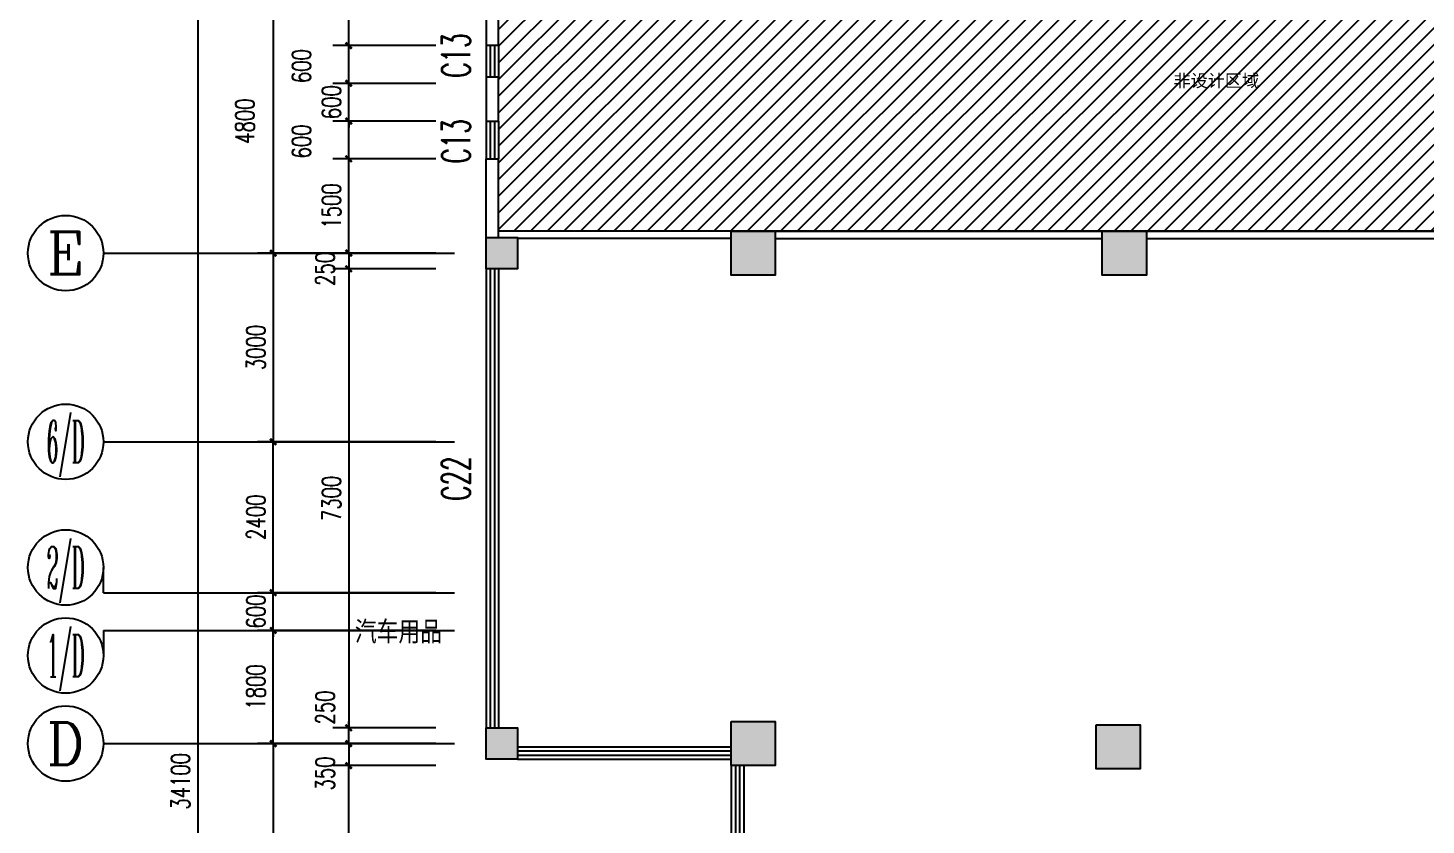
# Model space of a CAD drawing. Extents: x 392800 to 1041602, y -388882 to -94077.
# Drawn here: x 413753 to 435985, y -119206 to -106530 of the extents above; entities that cross this region are included whole.
import ezdxf
from ezdxf.enums import TextEntityAlignment as Align

# ---------------------------------------------------------------- set-up
doc = ezdxf.new("R2010")
doc.units = 0
doc.header["$LTSCALE"] = 1000
doc.header["$MEASUREMENT"] = 0
doc.linetypes.add('ACAD_ISO02W100', pattern=[15, 12, -3])
for name, color, linetype in [('AXIS_TEXT', 7, 'Continuous'), ('IAR-文字350', 2, 'ACAD_ISO02W100'), ('IBS-轴号', 160, 'Continuous'), ('IBS－墙体', 6, 'Continuous'), ('IBS－外尺寸标注', 51, 'Continuous'), ('IBS－窗', 1, 'Continuous'), ('PUB_HATCH', 8, 'Continuous'), ('PUB_TEXT', 7, 'Continuous'), ('WALL', 255, 'Continuous')]:
    doc.layers.add(name, color=color, linetype=linetype)
doc.layers.add('品类文字', color=7, linetype='Continuous', lineweight=5)
doc.styles.add('-仿宋_GB2312', font='', dxfattribs={"width": 0.8})
doc.styles.add('_HZFS', font='txt.shx', dxfattribs={"width": 0.6, "bigfont": 'HZFS.shx'})
doc.styles.add('_TCH_DIM_T3', font='SIMPLEX', dxfattribs={"width": 0.705882, "bigfont": 'GBCBIG'})
doc.styles.add('COMPLEX', font='COMPLEX')
doc.styles.get("Standard").update_dxf_attribs({"font": 'gbenor.shx', "bigfont": 'gbcbig.shx'})
doc.styles.get('-仿宋_GB2312').set_extended_font_data('FangSong_GB2312')
doc.dimstyles.new('_TCH_ARCH&&100', dxfattribs={"dimtxt": 297.5, "dimasz": 100, "dimexe": 250, "dimexo": 300, "dimgap": 126.25, "dimtad": 1, "dimdec": 0, "dimzin": 0, "dimdsep": 46, "dimtxsty": '_TCH_DIM_T3', "dimblk": 'ARCHTICK', "dimcen": 0.09, "dimclrt": 7, "dimazin": 2, "dimtfac": 1, "dimtdec": 0, "dimtix": 1, "dimtmove": 2, "dimatfit": 3, "dimfxl": 1, "dimtolj": 1, "dimtzin": 0, "dimarcsym": 0})

# ---------------------------------------------------------------- blocks, each defined once
blk = doc.blocks.new('_AXISO')
blk.add_circle((0, 0), 0.5)
at = {"layer": 'AXIS_TEXT', "style": 'COMPLEX', "width": 1.041667}
blk.add_attdef('A', text='', height=0.56, dxfattribs=at).set_placement((-0.25, -0.28), (0.25, -0.28), align=Align.FIT)
blk = doc.blocks.new('_ArchTick')
at = {"color": 0, "linetype": 'ByBlock', "const_width": 0.4}
blk.add_lwpolyline([(-0.5, -0.5), (0.5, 0.5)], dxfattribs=at)
blk = doc.blocks.new('*D104')
at = {"layer": 'Defpoints', "color": 0, "transparency": 16777216}
for p in [(417653, -113111), (420538, -113111), (420538, -115511)]:
    blk.add_point(p, dxfattribs=at)
at = {"layer": 'IBS－外尺寸标注', "color": 0, "lineweight": -2, "transparency": 16777216}
for p, q in [((420238, -113111), (417403, -113111)), ((417653, -115511), (417653, -113111)), ((420238, -115511), (417403, -115511))]:
    blk.add_line(p, q, dxfattribs=at)
at = {"layer": 'IBS－外尺寸标注', "color": 0, "lineweight": -2, "transparency": 16777216, "xscale": 100, "yscale": 100, "zscale": 100}
for p, rotation in [((417653, -113111), 90), ((417653, -115511), 270)]:
    blk.add_blockref('_ArchTick', p, dxfattribs=dict(at, rotation=rotation))
at = {"layer": 'IBS－外尺寸标注', "color": 7, "transparency": 16777216, "insert": (417378, -114311), "char_height": 297.5, "attachment_point": 5, "rotation": 90, "style": '_TCH_DIM_T3'}
blk.add_mtext('\\A1;2400', dxfattribs=at)
blk = doc.blocks.new('*D105')
at = {"layer": 'Defpoints', "color": 0, "transparency": 16777216}
for p in [(417653, -115511), (420538, -115511), (420538, -116111)]:
    blk.add_point(p, dxfattribs=at)
at = {"layer": 'IBS－外尺寸标注', "color": 0, "lineweight": -2, "transparency": 16777216}
for p, q in [((420238, -115511), (417403, -115511)), ((417653, -115511), (417653, -115411)), ((417653, -116111), (417653, -115511)), ((420238, -116111), (417403, -116111)), ((417653, -116111), (417653, -116211))]:
    blk.add_line(p, q, dxfattribs=at)
at = {"layer": 'IBS－外尺寸标注', "color": 0, "lineweight": -2, "transparency": 16777216, "xscale": 100, "yscale": 100, "zscale": 100}
for p, rotation in [((417653, -115511), 270), ((417653, -116111), 90)]:
    blk.add_blockref('_ArchTick', p, dxfattribs=dict(at, rotation=rotation))
at = {"layer": 'IBS－外尺寸标注', "color": 7, "transparency": 16777216, "insert": (417378, -115811), "char_height": 297.5, "attachment_point": 5, "rotation": 90, "style": '_TCH_DIM_T3'}
blk.add_mtext('\\A1;600', dxfattribs=at)
blk = doc.blocks.new('*D106')
at = {"layer": 'Defpoints', "color": 0, "transparency": 16777216}
for p in [(417653, -116111), (420538, -116111), (420538, -117911)]:
    blk.add_point(p, dxfattribs=at)
at = {"layer": 'IBS－外尺寸标注', "color": 0, "lineweight": -2, "transparency": 16777216}
for p, q in [((420238, -116111), (417403, -116111)), ((417653, -117911), (417653, -116111)), ((420238, -117911), (417403, -117911))]:
    blk.add_line(p, q, dxfattribs=at)
at = {"layer": 'IBS－外尺寸标注', "color": 0, "lineweight": -2, "transparency": 16777216, "xscale": 100, "yscale": 100, "zscale": 100}
for p, rotation in [((417653, -116111), 90), ((417653, -117911), 270)]:
    blk.add_blockref('_ArchTick', p, dxfattribs=dict(at, rotation=rotation))
at = {"layer": 'IBS－外尺寸标注', "color": 7, "transparency": 16777216, "insert": (417378, -117011), "char_height": 297.5, "attachment_point": 5, "rotation": 90, "style": '_TCH_DIM_T3'}
blk.add_mtext('\\A1;1800', dxfattribs=at)
blk = doc.blocks.new('*D116')
at = {"layer": 'Defpoints', "color": 0, "transparency": 16777216}
for p in [(420538, -117911), (418853, -118261), (420538, -118261)]:
    blk.add_point(p, dxfattribs=at)
at = {"layer": 'IBS－外尺寸标注', "color": 0, "lineweight": -2, "transparency": 16777216}
for p, q in [((420238, -117911), (418603, -117911)), ((418853, -117911), (418853, -118261)), ((420238, -118261), (418603, -118261))]:
    blk.add_line(p, q, dxfattribs=at)
at = {"layer": 'IBS－外尺寸标注', "color": 0, "lineweight": -2, "transparency": 16777216, "xscale": 100, "yscale": 100, "zscale": 100}
for p, rotation in [((418853, -117911), 90), ((418853, -118261), 270)]:
    blk.add_blockref('_ArchTick', p, dxfattribs=dict(at, rotation=rotation))
at = {"layer": 'IBS－外尺寸标注', "color": 7, "transparency": 16777216, "insert": (418478, -118386), "char_height": 297.5, "attachment_point": 5, "rotation": 90, "style": '_TCH_DIM_T3'}
blk.add_mtext('\\A1;350', dxfattribs=at)
blk = doc.blocks.new('*D117')
at = {"layer": 'Defpoints', "color": 0, "transparency": 16777216}
for p in [(418853, -117661), (420538, -117661), (420538, -117911)]:
    blk.add_point(p, dxfattribs=at)
at = {"layer": 'IBS－外尺寸标注', "color": 0, "lineweight": -2, "transparency": 16777216}
for p, q in [((418853, -117661), (418853, -117561)), ((420238, -117661), (418603, -117661)), ((418853, -117911), (418853, -117661)), ((420238, -117911), (418603, -117911)), ((418853, -117911), (418853, -118011))]:
    blk.add_line(p, q, dxfattribs=at)
at = {"layer": 'IBS－外尺寸标注', "color": 0, "lineweight": -2, "transparency": 16777216, "xscale": 100, "yscale": 100, "zscale": 100}
for p, rotation in [((418853, -117661), 270), ((418853, -117911), 90)]:
    blk.add_blockref('_ArchTick', p, dxfattribs=dict(at, rotation=rotation))
at = {"layer": 'IBS－外尺寸标注', "color": 7, "transparency": 16777216, "insert": (418478, -117336), "char_height": 297.5, "attachment_point": 5, "rotation": 90, "style": '_TCH_DIM_T3'}
blk.add_mtext('\\A1;250', dxfattribs=at)
blk = doc.blocks.new('*D118')
at = {"layer": 'Defpoints', "color": 0, "transparency": 16777216}
for p in [(420538, -110111), (418853, -110361), (420538, -110361)]:
    blk.add_point(p, dxfattribs=at)
at = {"layer": 'IBS－外尺寸标注', "color": 0, "lineweight": -2, "transparency": 16777216}
for p, q in [((418853, -110111), (418853, -110011)), ((420238, -110111), (418603, -110111)), ((418853, -110111), (418853, -110361)), ((420238, -110361), (418603, -110361)), ((418853, -110361), (418853, -110461))]:
    blk.add_line(p, q, dxfattribs=at)
at = {"layer": 'IBS－外尺寸标注', "color": 0, "lineweight": -2, "transparency": 16777216, "xscale": 100, "yscale": 100, "zscale": 100}
for p, rotation in [((418853, -110111), 270), ((418853, -110361), 90)]:
    blk.add_blockref('_ArchTick', p, dxfattribs=dict(at, rotation=rotation))
at = {"layer": 'IBS－外尺寸标注', "color": 7, "transparency": 16777216, "insert": (418478, -110361), "char_height": 297.5, "attachment_point": 5, "rotation": 90, "style": '_TCH_DIM_T3'}
blk.add_mtext('\\A1;250', dxfattribs=at)
blk = doc.blocks.new('*D181')
at = {"layer": 'Defpoints', "color": 0, "transparency": 16777216}
for p in [(418853, -118261), (420538, -118261), (420538, -123561)]:
    blk.add_point(p, dxfattribs=at)
at = {"layer": 'IBS－外尺寸标注', "color": 0, "lineweight": -2, "transparency": 16777216}
for p, q in [((420238, -118261), (418603, -118261)), ((418853, -123561), (418853, -118261)), ((420238, -123561), (418603, -123561))]:
    blk.add_line(p, q, dxfattribs=at)
at = {"layer": 'IBS－外尺寸标注', "color": 0, "lineweight": -2, "transparency": 16777216, "xscale": 100, "yscale": 100, "zscale": 100}
for p, rotation in [((418853, -118261), 90), ((418853, -123561), 270)]:
    blk.add_blockref('_ArchTick', p, dxfattribs=dict(at, rotation=rotation))
at = {"layer": 'IBS－外尺寸标注', "color": 7, "transparency": 16777216, "insert": (418578, -120911), "char_height": 297.5, "attachment_point": 5, "rotation": 90, "style": '_TCH_DIM_T3'}
blk.add_mtext('\\A1;5300', dxfattribs=at)
blk = doc.blocks.new('*D184')
at = {"layer": 'Defpoints', "color": 0, "transparency": 16777216}
for p in [(420538, -110361), (418853, -117661), (420538, -117661)]:
    blk.add_point(p, dxfattribs=at)
at = {"layer": 'IBS－外尺寸标注', "color": 0, "lineweight": -2, "transparency": 16777216}
for p, q in [((420238, -110361), (418603, -110361)), ((418853, -110361), (418853, -117661)), ((420238, -117661), (418603, -117661))]:
    blk.add_line(p, q, dxfattribs=at)
at = {"layer": 'IBS－外尺寸标注', "color": 0, "lineweight": -2, "transparency": 16777216, "xscale": 100, "yscale": 100, "zscale": 100}
for p, rotation in [((418853, -110361), 90), ((418853, -117661), 270)]:
    blk.add_blockref('_ArchTick', p, dxfattribs=dict(at, rotation=rotation))
at = {"layer": 'IBS－外尺寸标注', "color": 7, "transparency": 16777216, "insert": (418578, -114011), "char_height": 297.5, "attachment_point": 5, "rotation": 90, "style": '_TCH_DIM_T3'}
blk.add_mtext('\\A1;7300', dxfattribs=at)
blk = doc.blocks.new('*D185')
at = {"layer": 'Defpoints', "color": 0, "transparency": 16777216}
for p in [(418853, -105311), (420538, -105311), (420538, -106811)]:
    blk.add_point(p, dxfattribs=at)
at = {"layer": 'IBS－外尺寸标注', "color": 0, "lineweight": -2, "transparency": 16777216}
for p, q in [((420238, -105311), (418603, -105311)), ((418853, -106811), (418853, -105311)), ((420238, -106811), (418603, -106811))]:
    blk.add_line(p, q, dxfattribs=at)
at = {"layer": 'IBS－外尺寸标注', "color": 0, "lineweight": -2, "transparency": 16777216, "xscale": 100, "yscale": 100, "zscale": 100}
for p, rotation in [((418853, -105311), 90), ((418853, -106811), 270)]:
    blk.add_blockref('_ArchTick', p, dxfattribs=dict(at, rotation=rotation))
at = {"layer": 'IBS－外尺寸标注', "color": 7, "transparency": 16777216, "insert": (418578, -106061), "char_height": 297.5, "attachment_point": 5, "rotation": 90, "style": '_TCH_DIM_T3'}
blk.add_mtext('\\A1;1500', dxfattribs=at)
blk = doc.blocks.new('*D186')
at = {"layer": 'Defpoints', "color": 0, "transparency": 16777216}
for p in [(418853, -106811), (420538, -106811), (420538, -107411)]:
    blk.add_point(p, dxfattribs=at)
at = {"layer": 'IBS－外尺寸标注', "color": 0, "lineweight": -2, "transparency": 16777216}
for p, q in [((420238, -106811), (418603, -106811)), ((418853, -107411), (418853, -106811)), ((420238, -107411), (418603, -107411))]:
    blk.add_line(p, q, dxfattribs=at)
at = {"layer": 'IBS－外尺寸标注', "color": 0, "lineweight": -2, "transparency": 16777216, "xscale": 100, "yscale": 100, "zscale": 100}
for p, rotation in [((418853, -106811), 90), ((418853, -107411), 270)]:
    blk.add_blockref('_ArchTick', p, dxfattribs=dict(at, rotation=rotation))
at = {"layer": 'IBS－外尺寸标注', "color": 7, "transparency": 16777216, "insert": (418103, -107136), "char_height": 297.5, "attachment_point": 5, "rotation": 90, "style": '_TCH_DIM_T3'}
blk.add_mtext('\\A1;600', dxfattribs=at)
blk = doc.blocks.new('*D187')
at = {"layer": 'Defpoints', "color": 0, "transparency": 16777216}
for p in [(418853, -107411), (420538, -107411), (420538, -108011)]:
    blk.add_point(p, dxfattribs=at)
at = {"layer": 'IBS－外尺寸标注', "color": 0, "lineweight": -2, "transparency": 16777216}
for p, q in [((418853, -107411), (418853, -107311)), ((420238, -107411), (418603, -107411)), ((418853, -108011), (418853, -107411)), ((420238, -108011), (418603, -108011)), ((418853, -108011), (418853, -108111))]:
    blk.add_line(p, q, dxfattribs=at)
at = {"layer": 'IBS－外尺寸标注', "color": 0, "lineweight": -2, "transparency": 16777216, "xscale": 100, "yscale": 100, "zscale": 100}
for p, rotation in [((418853, -107411), 270), ((418853, -108011), 90)]:
    blk.add_blockref('_ArchTick', p, dxfattribs=dict(at, rotation=rotation))
at = {"layer": 'IBS－外尺寸标注', "color": 7, "transparency": 16777216, "insert": (418578, -107711), "char_height": 297.5, "attachment_point": 5, "rotation": 90, "style": '_TCH_DIM_T3'}
blk.add_mtext('\\A1;600', dxfattribs=at)
blk = doc.blocks.new('*D188')
at = {"layer": 'Defpoints', "color": 0, "transparency": 16777216}
for p in [(418853, -108011), (420538, -108011), (420538, -108611)]:
    blk.add_point(p, dxfattribs=at)
at = {"layer": 'IBS－外尺寸标注', "color": 0, "lineweight": -2, "transparency": 16777216}
for p, q in [((420238, -108011), (418603, -108011)), ((418853, -108611), (418853, -108011)), ((420238, -108611), (418603, -108611))]:
    blk.add_line(p, q, dxfattribs=at)
at = {"layer": 'IBS－外尺寸标注', "color": 0, "lineweight": -2, "transparency": 16777216, "xscale": 100, "yscale": 100, "zscale": 100}
for p, rotation in [((418853, -108011), 90), ((418853, -108611), 270)]:
    blk.add_blockref('_ArchTick', p, dxfattribs=dict(at, rotation=rotation))
at = {"layer": 'IBS－外尺寸标注', "color": 7, "transparency": 16777216, "insert": (418103, -108336), "char_height": 297.5, "attachment_point": 5, "rotation": 90, "style": '_TCH_DIM_T3'}
blk.add_mtext('\\A1;600', dxfattribs=at)
blk = doc.blocks.new('*D189')
at = {"layer": 'Defpoints', "color": 0, "transparency": 16777216}
for p in [(418853, -108611), (420538, -108611), (420538, -110111)]:
    blk.add_point(p, dxfattribs=at)
at = {"layer": 'IBS－外尺寸标注', "color": 0, "lineweight": -2, "transparency": 16777216}
for p, q in [((420238, -108611), (418603, -108611)), ((418853, -110111), (418853, -108611)), ((420238, -110111), (418603, -110111))]:
    blk.add_line(p, q, dxfattribs=at)
at = {"layer": 'IBS－外尺寸标注', "color": 0, "lineweight": -2, "transparency": 16777216, "xscale": 100, "yscale": 100, "zscale": 100}
for p, rotation in [((418853, -108611), 90), ((418853, -110111), 270)]:
    blk.add_blockref('_ArchTick', p, dxfattribs=dict(at, rotation=rotation))
at = {"layer": 'IBS－外尺寸标注', "color": 7, "transparency": 16777216, "insert": (418578, -109361), "char_height": 297.5, "attachment_point": 5, "rotation": 90, "style": '_TCH_DIM_T3'}
blk.add_mtext('\\A1;1500', dxfattribs=at)
blk = doc.blocks.new('*D193')
at = {"layer": 'Defpoints', "color": 0, "transparency": 16777216}
for p in [(420538, -101461), (416453, -135561), (420538, -135561)]:
    blk.add_point(p, dxfattribs=at)
at = {"layer": 'IBS－外尺寸标注', "color": 0, "lineweight": -2, "transparency": 16777216}
for p, q in [((420238, -101461), (416203, -101461)), ((416453, -101461), (416453, -135561)), ((420238, -135561), (416203, -135561))]:
    blk.add_line(p, q, dxfattribs=at)
at = {"layer": 'IBS－外尺寸标注', "color": 0, "lineweight": -2, "transparency": 16777216, "xscale": 100, "yscale": 100, "zscale": 100}
for p, rotation in [((416453, -101461), 90), ((416453, -135561), 270)]:
    blk.add_blockref('_ArchTick', p, dxfattribs=dict(at, rotation=rotation))
at = {"layer": 'IBS－外尺寸标注', "color": 7, "transparency": 16777216, "insert": (416178, -118511), "char_height": 297.5, "attachment_point": 5, "rotation": 90, "style": '_TCH_DIM_T3'}
blk.add_mtext('\\A1;34100', dxfattribs=at)
blk = doc.blocks.new('*D196')
at = {"layer": 'Defpoints', "color": 0, "transparency": 16777216}
for p in [(420538, -117911), (417653, -123911), (420538, -123911)]:
    blk.add_point(p, dxfattribs=at)
at = {"layer": 'IBS－外尺寸标注', "color": 0, "lineweight": -2, "transparency": 16777216}
for p, q in [((420238, -117911), (417403, -117911)), ((417653, -117911), (417653, -123911)), ((420238, -123911), (417403, -123911))]:
    blk.add_line(p, q, dxfattribs=at)
at = {"layer": 'IBS－外尺寸标注', "color": 0, "lineweight": -2, "transparency": 16777216, "xscale": 100, "yscale": 100, "zscale": 100}
for p, rotation in [((417653, -117911), 90), ((417653, -123911), 270)]:
    blk.add_blockref('_ArchTick', p, dxfattribs=dict(at, rotation=rotation))
at = {"layer": 'IBS－外尺寸标注', "color": 7, "transparency": 16777216, "insert": (417378, -120911), "char_height": 297.5, "attachment_point": 5, "rotation": 90, "style": '_TCH_DIM_T3'}
blk.add_mtext('\\A1;6000', dxfattribs=at)
blk = doc.blocks.new('*D197')
at = {"layer": 'Defpoints', "color": 0, "transparency": 16777216}
for p in [(420538, -110111), (417653, -113111), (420538, -113111)]:
    blk.add_point(p, dxfattribs=at)
at = {"layer": 'IBS－外尺寸标注', "color": 0, "lineweight": -2, "transparency": 16777216}
for p, q in [((420238, -110111), (417403, -110111)), ((417653, -110111), (417653, -113111)), ((420238, -113111), (417403, -113111))]:
    blk.add_line(p, q, dxfattribs=at)
at = {"layer": 'IBS－外尺寸标注', "color": 0, "lineweight": -2, "transparency": 16777216, "xscale": 100, "yscale": 100, "zscale": 100}
for p, rotation in [((417653, -110111), 90), ((417653, -113111), 270)]:
    blk.add_blockref('_ArchTick', p, dxfattribs=dict(at, rotation=rotation))
at = {"layer": 'IBS－外尺寸标注', "color": 7, "transparency": 16777216, "insert": (417378, -111611), "char_height": 297.5, "attachment_point": 5, "rotation": 90, "style": '_TCH_DIM_T3'}
blk.add_mtext('\\A1;3000', dxfattribs=at)
blk = doc.blocks.new('*D198')
at = {"layer": 'Defpoints', "color": 0, "transparency": 16777216}
for p in [(420538, -105311), (417653, -110111), (420538, -110111)]:
    blk.add_point(p, dxfattribs=at)
at = {"layer": 'IBS－外尺寸标注', "color": 0, "lineweight": -2, "transparency": 16777216}
for p, q in [((420238, -105311), (417403, -105311)), ((417653, -105311), (417653, -110111)), ((420238, -110111), (417403, -110111))]:
    blk.add_line(p, q, dxfattribs=at)
at = {"layer": 'IBS－外尺寸标注', "color": 0, "lineweight": -2, "transparency": 16777216, "xscale": 100, "yscale": 100, "zscale": 100}
for p, rotation in [((417653, -105311), 90), ((417653, -110111), 270)]:
    blk.add_blockref('_ArchTick', p, dxfattribs=dict(at, rotation=rotation))
at = {"layer": 'IBS－外尺寸标注', "color": 7, "transparency": 16777216, "insert": (417203, -108011), "char_height": 297.5, "attachment_point": 5, "rotation": 90, "style": '_TCH_DIM_T3'}
blk.add_mtext('\\A1;4800', dxfattribs=at)
blk = doc.blocks.new('_FZH')
blk.add_solid([(0.5, 0.5), (0.5, -0.5), (-0.5, 0.5), (-0.5, -0.5)])

msp = doc.modelspace()

# ---------------------------------------------------------------- hatches: boundary and pattern name
at = {"layer": 'PUB_HATCH'}
h = msp.add_hatch(dxfattribs=at)
h.set_pattern_fill('ANSI31', color=256, scale=1500)
h.set_pattern_definition([(45, (-74316.34, 80161.69), (-132.58252, 132.58252), [])])
h.paths.add_polyline_path([(445487.8, -109760.2), (445487.8, -117560.8), (445112.8, -117560.8), (445112.8, -118010.8), (452912.8, -118010.8), (452912.8, -117560.8), (453287.8, -117560.8), (453287.8, -109760.8), (453287.8, -101960.8), (453137.8, -101960.8), (453137.8, -101660.8), (431437.8, -101660.8), (431437.8, -101710.8), (430937.8, -101710.8), (425037.8, -101710.8), (421537.8, -101710.8), (421537.8, -101960.8), (421237.8, -101960.8), (421237.8, -109761.5)])
h.paths.add_polyline_path([(451383.8, -135360.8), (451383.8, -131460.8), (445837.8, -131460.8), (445837.8, -131810.8), (438137.8, -131810.8), (438137.8, -135360.8)])

# ---------------------------------------------------------------- linework, layer by layer
at = {"layer": 'IBS-轴号'}
for p, q in [((414952.9, -110110.8), (420537.8, -110110.8)), ((414952.9, -113110.8), (420537.8, -113110.8)), ((414952.9, -115510.8), (414952.9, -115110.8)), ((414952.9, -115510.8), (420537.8, -115510.8)), ((414952.9, -116110.8), (414952.9, -116510.8)), ((414952.9, -116110.8), (420537.8, -116110.8)), ((414952.9, -117910.8), (420537.8, -117910.8))]:
    msp.add_line(p, q, dxfattribs=at)
at = {"layer": 'IBS－墙体'}
for p, q in [((421037.8, -105210.8), (421037.8, -106810.8)), ((421237.8, -106810.8), (421237.8, -105210.8)), ((421237.8, -106810.8), (421037.8, -106810.8)), ((421237.8, -107310.8), (421037.8, -107310.8)), ((421037.8, -107310.8), (421037.8, -108010.8)), ((421237.8, -108010.8), (421237.8, -107310.8)), ((421037.8, -108010.8), (421237.8, -108010.8)), ((421037.8, -110360.8), (421037.8, -108610.8)), ((421037.8, -108610.8), (421237.8, -108610.8)), ((421237.8, -109860.8), (421237.8, -108610.8)), ((424936.8, -109760.8), (421237.8, -109760.8)), ((425636.8, -109760.8), (430837.8, -109760.8)), ((431537.8, -109760.8), (437987.8, -109760.8)), ((424936.8, -109880.8), (421537.8, -109880.8)), ((425636.8, -109880.8), (430837.8, -109880.8)), ((431537.8, -109880.8), (437987.8, -109880.8))]:
    msp.add_line(p, q, dxfattribs=at)
for points in [[(424936.8, -109760.8), (425636.8, -109760.8), (425636.8, -110460.8), (424936.8, -110460.8)], [(430837, -109761), (431537, -109761), (431537, -110461), (430837, -110461)], [(421037.8, -109860.8), (421537.8, -109860.8), (421537.8, -110360.8), (421037.8, -110360.8)], [(424936.8, -117560.8), (425636.8, -117560.8), (425636.8, -118260.8), (424936.8, -118260.8)], [(421037.8, -117660.8), (421537.8, -117660.8), (421537.8, -118160.8), (421037.8, -118160.8)], [(430737.8, -117610.8), (431437.8, -117610.8), (431437.8, -118310.8), (430737.8, -118310.8)]]:
    msp.add_lwpolyline(points, close=True, dxfattribs=at)
at = {"layer": 'IBS－窗'}
for p, q in [((421037.8, -106810.8), (421037.8, -107310.8)), ((421104.4, -106810.8), (421104.4, -107310.8)), ((421171.1, -106810.8), (421171.1, -107310.8)), ((421237.8, -106810.8), (421237.8, -107310.8)), ((421037.8, -108010.8), (421037.8, -108610.8)), ((421104.4, -108010.8), (421104.4, -108610.8)), ((421171.1, -108010.8), (421171.1, -108610.8)), ((421237.8, -108010.8), (421237.8, -108610.8)), ((421037.8, -110360.8), (421037.8, -117660.8)), ((421104.4, -110360.8), (421104.4, -117660.8)), ((421171.1, -110360.8), (421171.1, -117660.8)), ((421237.8, -110360.8), (421237.8, -117660.8)), ((421537.8, -117960.8), (424936.8, -117960.8)), ((421537.8, -118027.5), (424936.8, -118027.5)), ((421537.8, -118094.2), (424936.8, -118094.2)), ((421537.8, -118160.8), (424936.8, -118160.8)), ((424936.8, -118260.8), (424936.8, -123560.8)), ((425003.4, -118260.8), (425003.4, -123560.8)), ((425070.1, -118260.8), (425070.1, -123560.8)), ((425136.8, -118260.8), (425136.8, -123560.8))]:
    msp.add_line(p, q, dxfattribs=at)
at = {"layer": 'IBS－窗', "color": 3}
for p in [(421104.4, -106810.8), (421171.1, -106810.8)]:
    msp.add_point(p, dxfattribs=at)
at = {"layer": 'PUB_HATCH'}
msp.add_lwpolyline([(421237.8, -105312.2), (421237.8, -101960.8), (421537.8, -101960.8), (421537.8, -101710.8), (425037.8, -101710.8), (430937.8, -101710.8), (431437.8, -101710.8), (431437.8, -101660.8), (453137.8, -101660.8), (453137.8, -101960.8), (453287.8, -101960.8), (453287.8, -109760.8), (453287.8, -117560.8), (452912.8, -117560.8), (452912.8, -118010.8), (445112.8, -118010.8), (445112.8, -117560.8), (445487.8, -117560.8), (445487.8, -109760.2), (421237.8, -109761.5)], dxfattribs=at)
at = {"layer": 'WALL'}
msp.add_line((421237.8, -110360.8), (421037.8, -110360.8), dxfattribs=at)

# ---------------------------------------------------------------- block references
at = {"layer": 'IBS-轴号'}
ref = msp.add_blockref('_AXISO', (414352.9, -110110.8), dxfattribs=dict(at, xscale=1200, yscale=1200, zscale=1200))
ref.add_attrib('A', 'E', dxfattribs={"layer": 'AXIS_TEXT', "height": 672, "style": 'COMPLEX', "width": 1.171875}).set_placement((414052.9, -110446.8), (414652.9, -110446.8), align=Align.FIT)
ref = msp.add_blockref('_AXISO', (414352.9, -113110.8), dxfattribs=dict(at, xscale=1200, yscale=1200, zscale=1200))
ref.add_attrib('A', '6/D', dxfattribs={"layer": 'AXIS_TEXT', "height": 672, "style": 'COMPLEX', "width": 0.317797}).set_placement((414052.9, -113446.8), (414652.9, -113446.8), align=Align.FIT)
ref = msp.add_blockref('_AXISO', (414352.9, -115110.8), dxfattribs=dict(at, xscale=1200, yscale=1200, zscale=1200))
ref.add_attrib('A', '2/D', dxfattribs={"layer": 'AXIS_TEXT', "height": 672, "style": 'COMPLEX', "width": 0.317797}).set_placement((414052.9, -115446.8), (414652.9, -115446.8), align=Align.FIT)
ref = msp.add_blockref('_AXISO', (414352.9, -116510.8), dxfattribs=dict(at, xscale=1200, yscale=1200, zscale=1200))
ref.add_attrib('A', '1/D', dxfattribs={"layer": 'AXIS_TEXT', "height": 672, "style": 'COMPLEX', "width": 0.347222}).set_placement((414052.9, -116846.8), (414652.9, -116846.8), align=Align.FIT)
ref = msp.add_blockref('_AXISO', (414352.9, -117910.8), dxfattribs=dict(at, xscale=1200, yscale=1200, zscale=1200))
ref.add_attrib('A', 'D', dxfattribs={"layer": 'AXIS_TEXT', "height": 672, "style": 'COMPLEX', "width": 1.102941}).set_placement((414052.9, -118246.8), (414652.9, -118246.8), align=Align.FIT)
at = {"layer": 'PUB_HATCH', "zscale": 500}
for p, xscale, yscale in [((425286.8, -110110.8), 700, 700), ((431187.8, -110110.8), 700, 700), ((421287.8, -110110.8), 500, 500), ((425286.8, -117910.8), 700, 700), ((421287.8, -117910.8), 500, 500), ((431087.8, -117960.8), 700, 700)]:
    msp.add_blockref('_FZH', p, dxfattribs=dict(at, xscale=xscale, yscale=yscale))

# ---------------------------------------------------------------- texts
at = {"layer": 'IAR-文字350', "insert": (433331.4, -107268.6), "char_height": 200, "width": 1759.036, "attachment_point": 3, "line_spacing_factor": 0.963855}
msp.add_mtext('{\\fSimSun|b0|i0|c134|p2;非设计区域}', dxfattribs=at)
at = {"layer": 'PUB_TEXT', "ltscale": 2, "style": '_HZFS', "width": 0.6}
for s, p in [('C13', (420784.3, -107321)), ('C13', (420784.3, -108685.6)), ('C22', (420784.3, -114049.2))]:
    msp.add_text(s, height=450, rotation=90, dxfattribs=at).set_placement(p)
at = {"layer": '品类文字', "style": '-仿宋_GB2312', "width": 0.8}
msp.add_text('汽车用品', height=317.52, dxfattribs=at).set_placement((418950.9, -116283.7))

# ---------------------------------------------------------------- dimensions: what is measured, and where the dimension line sits
at = {"layer": 'IBS－外尺寸标注'}
dim = msp.add_aligned_dim(p1=(420537.8, -101460.8), p2=(420537.8, -135560.8), distance=-4084.9, dimstyle='_TCH_ARCH&&100', dxfattribs=at)
dim.commit()
dim.dimension.update_dxf_attribs({"geometry": '*D193', "text_midpoint": (416177.9, -118510.8)})
for base, p1, p2, picture, middle in [((417652.9, -110110.8), (420537.8, -105310.8), (420537.8, -110110.8), '*D198', (417202.9, -108010.8)), ((418852.9, -106810.8), (420537.8, -107410.8), (420537.8, -106810.8), '*D186', (418102.9, -107135.8)), ((418852.9, -108010.8), (420537.8, -108610.8), (420537.8, -108010.8), '*D188', (418102.9, -108335.8)), ((418852.9, -110360.8), (420537.8, -110110.8), (420537.8, -110360.8), '*D118', (418477.9, -110360.8)), ((418852.9, -117660.8), (420537.8, -117910.8), (420537.8, -117660.8), '*D117', (418477.9, -117335.8)), ((418852.9, -118260.8), (420537.8, -117910.8), (420537.8, -118260.8), '*D116', (418477.9, -118385.8))]:
    dim = msp.add_linear_dim(base=base, p1=p1, p2=p2, angle=90, dimstyle='_TCH_ARCH&&100', dxfattribs=at)
    dim.commit()
    dim.dimension.update_dxf_attribs({"geometry": picture, "text_midpoint": middle, "dimtype": 160})
for base, p1, p2, picture, middle in [((418852.9, -105310.8), (420537.8, -106810.8), (420537.8, -105310.8), '*D185', (418577.9, -106060.8)), ((418852.9, -107410.8), (420537.8, -108010.8), (420537.8, -107410.8), '*D187', (418577.9, -107710.8)), ((418852.9, -108610.8), (420537.8, -110110.8), (420537.8, -108610.8), '*D189', (418577.9, -109360.8)), ((417652.9, -113110.8), (420537.8, -110110.8), (420537.8, -113110.8), '*D197', (417377.9, -111610.8)), ((418852.9, -117660.8), (420537.8, -110360.8), (420537.8, -117660.8), '*D184', (418577.9, -114010.8)), ((417652.9, -113110.8), (420537.8, -115510.8), (420537.8, -113110.8), '*D104', (417377.9, -114310.8)), ((417652.9, -115510.8), (420537.8, -116110.8), (420537.8, -115510.8), '*D105', (417377.9, -115810.8)), ((417652.9, -116110.8), (420537.8, -117910.8), (420537.8, -116110.8), '*D106', (417377.9, -117010.8)), ((417652.9, -123910.8), (420537.8, -117910.8), (420537.8, -123910.8), '*D196', (417377.9, -120910.8)), ((418852.9, -118260.8), (420537.8, -123560.8), (420537.8, -118260.8), '*D181', (418577.9, -120910.8))]:
    dim = msp.add_linear_dim(base=base, p1=p1, p2=p2, angle=90, dimstyle='_TCH_ARCH&&100', dxfattribs=at)
    dim.commit()
    dim.dimension.update_dxf_attribs({"geometry": picture, "text_midpoint": middle})

doc.saveas('drawing.dxf')
